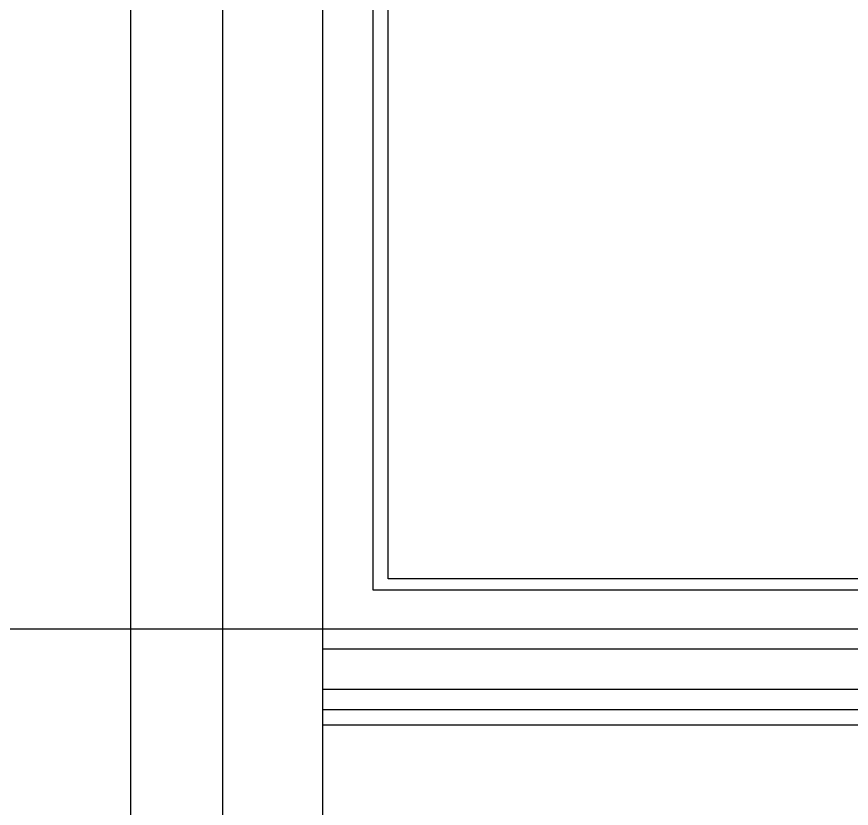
# Model space of a CAD drawing. Extents: x -24961 to 905641, y -154323 to 635957.
# Drawn here: x 402656 to 404829, y -144075 to -142015 of the extents above; entities that cross this region are included whole.
import ezdxf

# ---------------------------------------------------------------- set-up
doc = ezdxf.new("R2010")
doc.units = 0
doc.header["$LTSCALE"] = 1000
doc.header["$MEASUREMENT"] = 0
doc.layers.add('DOTE', color=1, linetype='Continuous')
doc.layers.add('窗', color=154, linetype='Continuous')

msp = doc.modelspace()

# ---------------------------------------------------------------- linework, layer by layer
for p, q in [((403192.6, -148107.9), (403192.6, -140993.3)), ((402953.6, -148107.9), (402953.6, -141076.2)), ((403453.6, -143660.4), (403453.6, -143607.9)), ((403453.6, -143607.9), (406703.6, -143607.9)), ((403453.6, -143765.5), (403453.6, -143660.4)), ((403453.6, -143660.4), (406703.6, -143660.4)), ((403453.6, -143818), (403453.6, -143765.5)), ((403453.6, -143765.5), (406703.6, -143765.5)), ((403453.6, -143818), (406703.6, -143818)), ((403453.6, -143857.9), (403453.6, -143818)), ((403453.6, -143857.9), (406703.6, -143857.9)), ((403453.6, -144357.9), (403453.6, -143857.9))]:
    msp.add_line(p, q)
at = {"layer": 'DOTE'}
msp.add_line((393730.1, -143607.9), (442830.8, -143607.9), dxfattribs=at)
at = {"layer": '窗'}
for p, q in [((403453.6, -143607.9), (403453.6, -140607.9)), ((403584.3, -143507.9), (403584.3, -140707.9)), ((403623.5, -143477.9), (403623.5, -141437.9)), ((405039.4, -143477.9), (403623.5, -143477.9)), ((406573, -143507.9), (403584.3, -143507.9))]:
    msp.add_line(p, q, dxfattribs=at)

doc.saveas('drawing.dxf')
